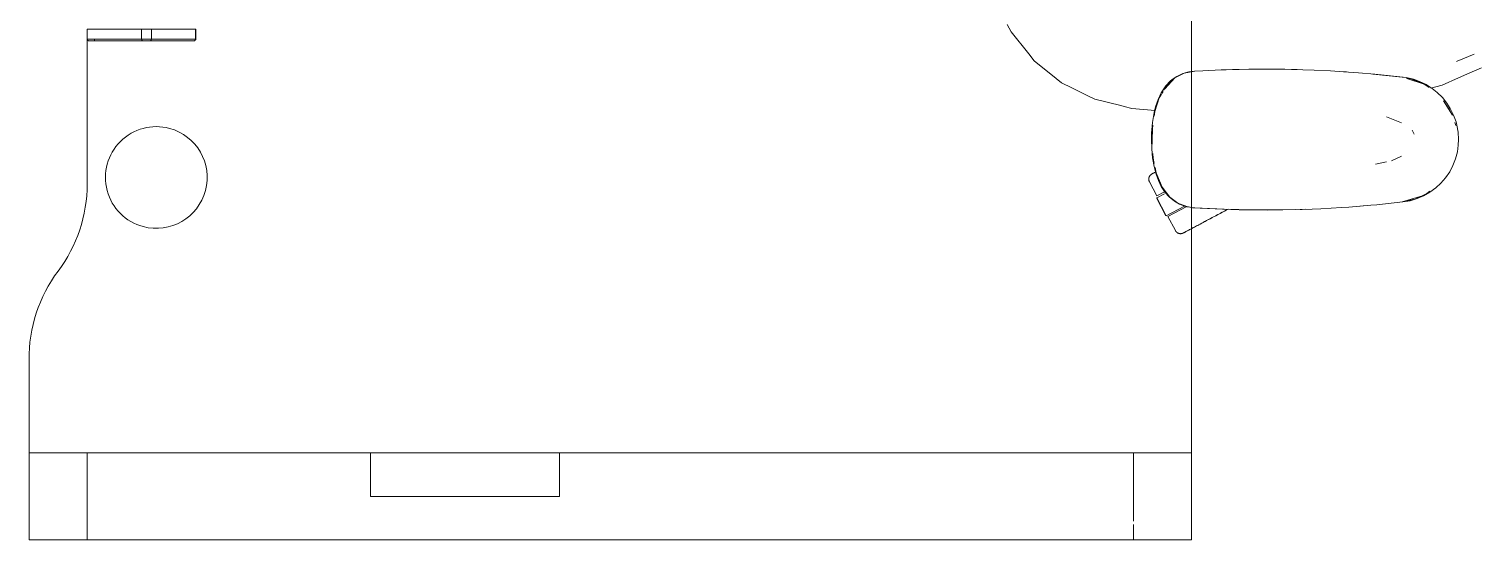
# Model space of a CAD drawing. Header units: millimetres. Extents: x 155927 to 317870, y -36033 to 97293.
# Drawn here: x 165025 to 166024, y 32621 to 32973 of the extents above; entities that cross this region are included whole.
import ezdxf

# ---------------------------------------------------------------- set-up
doc = ezdxf.new("R2010")
doc.units = ezdxf.units.MM
doc.header["$MEASUREMENT"] = 0
doc.layers.add('G-IMPT', color=8, linetype='CONTINUOUS', lineweight=9)
doc.layers.add('I-FURN', color=8, linetype='CONTINUOUS', lineweight=9)

msp = doc.modelspace()

# ---------------------------------------------------------------- linework, layer by layer
at = {"layer": 'G-IMPT'}
for p, q in [((165700.88, 32970.76), (165698.17, 32975.89)), ((165700.88, 32970.76), (165713.08, 32955.63)), ((165716.85, 32950.97), (165713.08, 32955.63)), ((166019.58, 32955.58), (166007.73, 32950.65)), ((165731.79, 32938.8), (165716.85, 32950.97)), ((165823.1, 32943.23), (165819.15, 32942.16)), ((165819.99, 32942.36), (165825.03, 32943.3)), ((165825.03, 32943.47), (165823.1, 32943.23)), ((165825.03, 32943.3), (165827.34, 32943.73)), ((165827.11, 32943.73), (165825.03, 32943.47)), ((165832.78, 32944.01), (165827.11, 32943.73)), ((165832.78, 32944.01), (165845.34, 32944.63)), ((165848.88, 32944.75), (165845.34, 32944.63)), ((165864.55, 32945.13), (165848.88, 32944.75)), ((165853.33, 32944.86), (165855.61, 32944.95)), ((165857.82, 32944.95), (165855.61, 32944.95)), ((165864.55, 32945.13), (165869.06, 32945.18)), ((165869.06, 32945.18), (165883.77, 32945.18)), ((165889.25, 32945.1), (165883.77, 32945.18)), ((165889.25, 32945.1), (165901.55, 32944.81)), ((165896.02, 32944.97), (165893.94, 32944.97)), ((165897.68, 32944.89), (165896.02, 32944.97)), ((165909.43, 32944.51), (165901.55, 32944.81)), ((165909.43, 32944.51), (165920.74, 32943.97)), ((165929.61, 32943.41), (165920.74, 32943.97)), ((165929.61, 32943.41), (165939.9, 32942.68)), ((165931.65, 32943.28), (165929.75, 32943.37)), ((165931.65, 32943.28), (165933.07, 32943.14)), ((166007.46, 32950.55), (166007.73, 32950.65)), ((166016.52, 32942.55), (166024.69, 32946.11)), ((165731.79, 32938.8), (165735.45, 32935.82)), ((165735.45, 32935.82), (165742.61, 32932.29)), ((165807.42, 32933.79), (165804.97, 32930.34)), ((165805.9, 32930.7), (165807.79, 32933.85)), ((165806.59, 32931.76), (165813.49, 32939.15)), ((165806.59, 32931.76), (165807.87, 32933.23)), ((165810.28, 32936.84), (165807.42, 32933.79)), ((165807.79, 32933.85), (165813.49, 32939.15)), ((165808, 32933.38), (165811.08, 32936.92)), ((165810.28, 32936.84), (165811.6, 32937.97)), ((165813.49, 32939.15), (165811.08, 32936.92)), ((165814.82, 32940.18), (165811.6, 32937.97)), ((165815.73, 32940.26), (165813.49, 32939.15)), ((165814.82, 32940.18), (165819.15, 32942.16)), ((165815.74, 32940.26), (165819.99, 32942.36)), ((165951.29, 32941.7), (165939.9, 32942.68)), ((165972.73, 32939.35), (165949.78, 32941.8)), ((165949.78, 32941.8), (165969.91, 32939.68)), ((165972.73, 32939.35), (165951.29, 32941.7)), ((165968.4, 32939.82), (165969.91, 32939.68)), ((165972.73, 32939.35), (165969.91, 32939.68)), ((165972.73, 32939.35), (165977.69, 32938.19)), ((165972.81, 32939.13), (165975.86, 32938.55)), ((165985.08, 32934.95), (165973.23, 32938.76)), ((165982.37, 32935.85), (165973.23, 32938.76)), ((165975.86, 32938.55), (165984.04, 32935.35)), ((165981.82, 32936.74), (165977.69, 32938.19)), ((165986.4, 32934.55), (165981.82, 32936.74)), ((165985.08, 32934.95), (165982.37, 32935.85)), ((165985.08, 32934.95), (165988.66, 32932.52)), ((165986.4, 32934.55), (165990.73, 32931.82)), ((165997.57, 32934.27), (165989.74, 32932.01)), ((165997.57, 32934.27), (166008.69, 32939.13)), ((166008.69, 32939.13), (166016.52, 32942.55)), ((165754.08, 32926.65), (165742.61, 32932.29)), ((165754.08, 32926.65), (165758.44, 32924.5)), ((165758.44, 32924.5), (165776.38, 32920.1)), ((165799.79, 32916.15), (165802.82, 32925.55)), ((165800.22, 32919.24), (165801.96, 32924.33)), ((165801.96, 32924.33), (165804.16, 32928.97)), ((165802.82, 32925.55), (165804.29, 32928)), ((165804.16, 32928.97), (165804.97, 32930.34)), ((165804.57, 32928.47), (165805.43, 32929.91)), ((165994.04, 32929.2), (165990.73, 32931.82)), ((165997.64, 32925.65), (165994.04, 32929.2)), ((165997.64, 32925.65), (166000.83, 32921.68)), ((166004.69, 32913.52), (165998.37, 32923.47)), ((166002.53, 32917.2), (165998.37, 32923.47)), ((165776.38, 32920.1), (165778.76, 32919.52)), ((165784.05, 32918.22), (165778.76, 32919.52)), ((165799.92, 32916.78), (165784.05, 32918.22)), ((165799.24, 32915.31), (165798.12, 32908.55)), ((165800.22, 32919.24), (165799.24, 32915.31)), ((165799.33, 32912.86), (165799.79, 32916.15)), ((166003.1, 32918.13), (166000.83, 32921.68)), ((166004.69, 32913.52), (166002.53, 32917.2)), ((166005.34, 32913.62), (166003.1, 32918.13)), ((166005.34, 32913.62), (166007.05, 32908.85)), ((165797.55, 32901.24), (165798.12, 32908.55)), ((165798.07, 32903.9), (165797.84, 32896.73)), ((165798.07, 32903.9), (165798.46, 32906.68)), ((165959.21, 32912.45), (165969.64, 32908.3)), ((166006.25, 32908.41), (166006.87, 32906.38)), ((166007.61, 32906.72), (166007.05, 32908.85)), ((166008.49, 32901.77), (166007.61, 32906.72)), ((165797.55, 32901.24), (165797.46, 32896.73)), ((165797.46, 32896.73), (165797.64, 32890.39)), ((165798.03, 32893.62), (165797.84, 32896.73)), ((165977.16, 32902.78), (165976.86, 32903.23)), ((165978.18, 32900.56), (165977.16, 32902.78)), ((166008.79, 32896.73), (166008.49, 32901.77)), ((166008.79, 32896.73), (166008.62, 32892.88)), ((165798.21, 32884.24), (165797.64, 32890.39)), ((165798.21, 32884.24), (165799.21, 32878.31)), ((165798.62, 32883.9), (165798.42, 32887.11)), ((165799.39, 32880.15), (165798.62, 32883.9)), ((165969.54, 32885.35), (165962.76, 32882.08)), ((166004.88, 32878.79), (166006.71, 32883.5)), ((166007.97, 32888.37), (166006.71, 32883.5)), ((166007.97, 32888.37), (166008.62, 32892.88)), ((165800.64, 32872.83), (165799.21, 32878.31)), ((165800.66, 32873.94), (165799.95, 32877.41)), ((165800.66, 32873.94), (165802.99, 32868.32)), ((165951.71, 32879.75), (165959.15, 32881.32)), ((166002.69, 32874.63), (165999.86, 32870.46)), ((166002.69, 32874.63), (166004.88, 32878.79)), ((165800.64, 32872.83), (165802.22, 32868.5)), ((165804.21, 32864.42), (165802.22, 32868.5)), ((165804.83, 32863.93), (165802.99, 32868.32)), ((165804.21, 32864.42), (165806.86, 32860.37)), ((165810.05, 32857.14), (165804.83, 32863.93)), ((165993.1, 32863.46), (165989.01, 32860.46)), ((165993.1, 32863.46), (165996.53, 32866.63)), ((165999.86, 32870.46), (165996.53, 32866.63)), ((165806.86, 32860.37), (165809.53, 32857.34)), ((165813.27, 32854.26), (165809.53, 32857.34)), ((165815.67, 32852.97), (165810.05, 32857.14)), ((165816.7, 32852.3), (165813.27, 32854.26)), ((165952.5, 32851.87), (165970.43, 32853.78)), ((165969.91, 32853.78), (165982.37, 32857.61)), ((165969.91, 32853.78), (165973.23, 32854.7)), ((165970.43, 32853.78), (165975.47, 32854.67)), ((165978.88, 32855.82), (165970.48, 32853.91)), ((165982.37, 32857.61), (165973.23, 32854.7)), ((165980.33, 32856.14), (165975.47, 32854.67)), ((165978.88, 32855.82), (165986.95, 32859.56)), ((165984.57, 32857.95), (165980.33, 32856.14)), ((165984.57, 32857.95), (165989.01, 32860.46)), ((165989.05, 32861.15), (165986.95, 32859.56)), ((165821.87, 32850.56), (165815.67, 32852.97)), ((165816.7, 32852.3), (165820.34, 32850.91)), ((165821.69, 32850.54), (165820.34, 32850.91)), ((165821.69, 32850.54), (165824.08, 32850.1)), ((165821.87, 32850.56), (165825.03, 32850.08)), ((165825.73, 32849.84), (165824.08, 32850.1)), ((165846.3, 32848.79), (165825.73, 32849.84)), ((165847.51, 32848.76), (165825.73, 32849.84)), ((165825.73, 32849.84), (165827.34, 32849.73)), ((165847.51, 32848.76), (165827.34, 32849.73)), ((165867.7, 32848.29), (165846.3, 32848.79)), ((165857.87, 32848.45), (165846.3, 32848.79)), ((165846.3, 32848.79), (165847.51, 32848.76)), ((165867.7, 32848.29), (165847.51, 32848.76)), ((165887.89, 32848.34), (165857.87, 32848.45)), ((165867.7, 32848.29), (165857.87, 32848.45)), ((165857.87, 32848.45), (165877.09, 32848.25)), ((165865.66, 32848.31), (165863.75, 32848.38)), ((165867.7, 32848.33), (165865.66, 32848.31)), ((165887.89, 32848.34), (165867.7, 32848.29)), ((165887.89, 32848.34), (165877.09, 32848.25)), ((165887.89, 32848.34), (165896.3, 32848.5)), ((165908.06, 32848.89), (165896.3, 32848.5)), ((165901.24, 32848.64), (165899.74, 32848.63)), ((165903.18, 32848.75), (165901.24, 32848.64)), ((165908.06, 32848.89), (165914.09, 32849.14)), ((165928.23, 32849.95), (165914.09, 32849.14)), ((165933.31, 32850.28), (165928.23, 32849.95)), ((165933.31, 32850.28), (165948.37, 32851.53)), ((165941.5, 32850.93), (165943.17, 32851.1)), ((165948.37, 32851.53), (165952.5, 32851.87))]:
    msp.add_line(p, q, dxfattribs=at)
at = {"layer": 'I-FURN'}
for p, q in [((165825.03, 32621.19), (165825.03, 34221.19)), ((165825.03, 34221.19), (165825.03, 32621.19)), ((165065.02, 32972.76), (165065.02, 32965.76)), ((165065.03, 32965.76), (165065.03, 32972.76)), ((165102.49, 32972.76), (165065.03, 32972.76)), ((165065.03, 32965.76), (165065.03, 32866.19)), ((165065.03, 32866.19), (165065.03, 32965.76)), ((165102.49, 32965.76), (165065.03, 32965.76)), ((165070.02, 32964.76), (165066.03, 32964.76)), ((165066.03, 32964.76), (165103.06, 32964.76)), ((165070.02, 32964.76), (165070.02, 32965.76)), ((165108.59, 32964.76), (165070.02, 32964.76)), ((165102.49, 32965.76), (165102.49, 32972.76)), ((165109.41, 32972.76), (165102.49, 32972.76)), ((165109.41, 32965.76), (165102.49, 32965.76)), ((165103.06, 32964.76), (165108.59, 32964.76)), ((165108.59, 32964.76), (165138.87, 32964.76)), ((165108.59, 32964.76), (165138.87, 32964.76)), ((165109.41, 32965.76), (165109.41, 32972.76)), ((165139.69, 32972.76), (165109.41, 32972.76)), ((165139.69, 32965.76), (165109.41, 32965.76)), ((165139.54, 32965.02), (165139.51, 32964.99)), ((165139.69, 32965.76), (165139.69, 32972.76)), ((165139.87, 32972.76), (165139.69, 32972.76)), ((165139.87, 32965.76), (165139.69, 32965.76)), ((165139.87, 32965.76), (165139.87, 32972.76)), ((165139.87, 32965.76), (165139.87, 32972.76)), ((165139.87, 32972.76), (165139.87, 32965.76)), ((165798.07, 32873.22), (165798.25, 32873.31)), ((165798.37, 32873.38), (165798.17, 32873.27)), ((165798.25, 32873.31), (165798.47, 32873.43)), ((165798.61, 32873.5), (165798.37, 32873.38)), ((165798.47, 32873.43), (165798.73, 32873.57)), ((165798.89, 32873.65), (165798.61, 32873.5)), ((165798.73, 32873.57), (165799.03, 32873.73)), ((165799.21, 32873.82), (165798.89, 32873.65)), ((165799.03, 32873.73), (165799.37, 32873.91)), ((165799.56, 32874.01), (165799.21, 32873.82)), ((165799.37, 32873.91), (165799.74, 32874.1)), ((165799.95, 32874.22), (165799.56, 32874.01)), ((165799.74, 32874.1), (165800.15, 32874.32)), ((165800.38, 32874.45), (165799.95, 32874.22)), ((165795.62, 32869.62), (165795.63, 32869.78)), ((165795.62, 32869.45), (165795.62, 32869.62)), ((165795.62, 32869.29), (165795.62, 32869.45)), ((165795.63, 32869.13), (165795.62, 32869.29)), ((165795.63, 32869.78), (165795.64, 32869.94)), ((165795.65, 32868.97), (165795.63, 32869.13)), ((165795.64, 32869.94), (165795.66, 32870.1)), ((165795.67, 32868.81), (165795.65, 32868.97)), ((165795.66, 32870.1), (165795.69, 32870.26)), ((165795.7, 32868.65), (165795.67, 32868.81)), ((165795.69, 32870.26), (165795.72, 32870.41)), ((165795.74, 32868.5), (165795.7, 32868.65)), ((165795.72, 32870.41), (165795.76, 32870.57)), ((165795.78, 32868.34), (165795.74, 32868.5)), ((165795.76, 32870.57), (165795.81, 32870.72)), ((165795.83, 32868.19), (165795.78, 32868.34)), ((165795.81, 32870.72), (165795.86, 32870.88)), ((165795.89, 32868.04), (165795.83, 32868.19)), ((165795.86, 32870.88), (165795.92, 32871.03)), ((165795.95, 32867.89), (165795.89, 32868.04)), ((165795.92, 32871.03), (165795.98, 32871.17)), ((165796.01, 32867.74), (165795.95, 32867.89)), ((165795.98, 32871.17), (165796.05, 32871.32)), ((165796.09, 32867.6), (165796.01, 32867.74)), ((165796.05, 32871.32), (165796.13, 32871.46)), ((165796.09, 32867.6), (165801.24, 32857.91)), ((165796.13, 32871.46), (165796.21, 32871.6)), ((165796.21, 32871.6), (165796.3, 32871.74)), ((165796.3, 32871.74), (165796.39, 32871.87)), ((165796.39, 32871.87), (165796.49, 32872)), ((165796.49, 32872), (165796.59, 32872.12)), ((165796.59, 32872.12), (165796.7, 32872.24)), ((165796.7, 32872.24), (165796.81, 32872.36)), ((165796.81, 32872.36), (165796.93, 32872.47)), ((165796.93, 32872.47), (165797.05, 32872.57)), ((165797.05, 32872.57), (165797.18, 32872.67)), ((165797.18, 32872.67), (165797.31, 32872.77)), ((165797.31, 32872.77), (165797.44, 32872.86)), ((165797.44, 32872.86), (165797.58, 32872.95)), ((165797.58, 32872.95), (165797.72, 32873.03)), ((165797.72, 32873.03), (165797.75, 32873.05)), ((165797.75, 32873.05), (165797.77, 32873.06)), ((165797.76, 32873.05), (165797.75, 32873.05)), ((165797.8, 32873.07), (165797.76, 32873.05)), ((165797.77, 32873.06), (165797.83, 32873.09)), ((165797.88, 32873.12), (165797.8, 32873.07)), ((165797.83, 32873.09), (165797.93, 32873.14)), ((165798.01, 32873.18), (165797.88, 32873.12)), ((165797.93, 32873.14), (165798.07, 32873.22)), ((165798.17, 32873.27), (165798.01, 32873.18)), ((165800.88, 32856.59), (165807.45, 32844.23)), ((165801.05, 32856.68), (165806.34, 32859.5)), ((165807.63, 32844.32), (165801.05, 32856.68)), ((165801.24, 32857.91), (165806.43, 32860.67)), ((165820.13, 32850.97), (165807.63, 32844.32)), ((165808.75, 32843.78), (165821.41, 32850.52)), ((165808.75, 32843.78), (165813.9, 32834.1)), ((165839.23, 32843), (165840.21, 32843.53)), ((165840.75, 32843.81), (165839.76, 32843.28)), ((165840.21, 32843.53), (165841.21, 32844.06)), ((165841.75, 32844.34), (165840.75, 32843.81)), ((165841.21, 32844.06), (165842.21, 32844.59)), ((165842.75, 32844.87), (165841.75, 32844.34)), ((165842.21, 32844.59), (165843.21, 32845.12)), ((165843.75, 32845.41), (165842.75, 32844.87)), ((165843.21, 32845.12), (165844.22, 32845.65)), ((165844.76, 32845.94), (165843.75, 32845.41)), ((165844.22, 32845.65), (165845.22, 32846.19)), ((165845.76, 32846.48), (165844.76, 32845.94)), ((165845.22, 32846.19), (165846.22, 32846.72)), ((165846.77, 32847.01), (165845.76, 32846.48)), ((165846.22, 32846.72), (165847.23, 32847.26)), ((165847.77, 32847.54), (165846.77, 32847.01)), ((165847.23, 32847.26), (165848.22, 32847.79)), ((165848.76, 32848.07), (165847.77, 32847.54)), ((165848.22, 32847.79), (165849.21, 32848.31)), ((165849.75, 32848.6), (165848.76, 32848.07)), ((165849.21, 32848.31), (165850.2, 32848.84)), ((165813.92, 32834.06), (165813.9, 32834.1)), ((165814, 32833.92), (165813.92, 32834.06)), ((165814.09, 32833.78), (165814, 32833.92)), ((165814.18, 32833.65), (165814.09, 32833.78)), ((165814.27, 32833.52), (165814.18, 32833.65)), ((165814.37, 32833.4), (165814.27, 32833.52)), ((165814.48, 32833.28), (165814.37, 32833.4)), ((165821.16, 32833.39), (165820.8, 32833.2)), ((165820.96, 32833.29), (165821.33, 32833.49)), ((165821.55, 32833.6), (165821.16, 32833.39)), ((165821.33, 32833.49), (165821.74, 32833.71)), ((165821.98, 32833.83), (165821.55, 32833.6)), ((165821.74, 32833.71), (165822.19, 32833.94)), ((165822.45, 32834.08), (165821.98, 32833.83)), ((165822.19, 32833.94), (165822.67, 32834.2)), ((165822.95, 32834.35), (165822.45, 32834.08)), ((165822.67, 32834.2), (165823.19, 32834.47)), ((165823.48, 32834.63), (165822.95, 32834.35)), ((165823.19, 32834.47), (165823.74, 32834.77)), ((165824.05, 32834.93), (165823.48, 32834.63)), ((165823.74, 32834.77), (165824.32, 32835.08)), ((165824.32, 32835.08), (165824.94, 32835.41)), ((165824.94, 32835.41), (165825.59, 32835.75)), ((165825.59, 32835.75), (165826.27, 32836.11)), ((165826.27, 32836.11), (165826.97, 32836.49)), ((165826.97, 32836.49), (165827.71, 32836.88)), ((165827.71, 32836.88), (165828.47, 32837.28)), ((165828.47, 32837.28), (165829.26, 32837.7)), ((165829.26, 32837.7), (165830.07, 32838.13)), ((165830.07, 32838.13), (165830.9, 32838.58)), ((165831.36, 32838.82), (165830.52, 32838.37)), ((165830.9, 32838.58), (165831.76, 32839.03)), ((165832.23, 32839.28), (165831.36, 32838.82)), ((165831.76, 32839.03), (165832.64, 32839.5)), ((165833.12, 32839.75), (165832.23, 32839.28)), ((165832.64, 32839.5), (165833.53, 32839.98)), ((165834.03, 32840.24), (165833.12, 32839.75)), ((165833.53, 32839.98), (165834.45, 32840.46)), ((165834.95, 32840.73), (165834.03, 32840.24)), ((165834.45, 32840.46), (165835.38, 32840.96)), ((165835.89, 32841.23), (165834.95, 32840.73)), ((165835.38, 32840.96), (165836.32, 32841.46)), ((165836.84, 32841.73), (165835.89, 32841.23)), ((165836.32, 32841.46), (165837.28, 32841.97)), ((165837.8, 32842.24), (165836.84, 32841.73)), ((165837.28, 32841.97), (165838.25, 32842.48)), ((165838.78, 32842.76), (165837.8, 32842.24)), ((165838.25, 32842.48), (165839.23, 32843)), ((165839.76, 32843.28), (165838.78, 32842.76)), ((165814.59, 32833.16), (165814.48, 32833.28)), ((165814.71, 32833.05), (165814.59, 32833.16)), ((165814.83, 32832.94), (165814.71, 32833.05)), ((165814.95, 32832.84), (165814.83, 32832.94)), ((165815.08, 32832.74), (165814.95, 32832.84)), ((165815.21, 32832.65), (165815.08, 32832.74)), ((165815.35, 32832.56), (165815.21, 32832.65)), ((165815.49, 32832.48), (165815.35, 32832.56)), ((165815.63, 32832.4), (165815.49, 32832.48)), ((165815.77, 32832.33), (165815.63, 32832.4)), ((165815.92, 32832.27), (165815.77, 32832.33)), ((165816.07, 32832.21), (165815.92, 32832.27)), ((165816.22, 32832.15), (165816.07, 32832.21)), ((165816.38, 32832.11), (165816.22, 32832.15)), ((165816.53, 32832.07), (165816.38, 32832.11)), ((165816.69, 32832.03), (165816.53, 32832.07)), ((165816.85, 32832.01), (165816.69, 32832.03)), ((165817.01, 32831.99), (165816.85, 32832.01)), ((165817.17, 32831.97), (165817.01, 32831.99)), ((165817.33, 32831.96), (165817.17, 32831.97)), ((165817.49, 32831.96), (165817.33, 32831.96)), ((165817.65, 32831.97), (165817.49, 32831.96)), ((165817.81, 32831.98), (165817.65, 32831.97)), ((165817.97, 32831.99), (165817.81, 32831.98)), ((165818.13, 32832.02), (165817.97, 32831.99)), ((165818.29, 32832.05), (165818.13, 32832.02)), ((165818.45, 32832.08), (165818.29, 32832.05)), ((165818.6, 32832.13), (165818.45, 32832.08)), ((165818.76, 32832.18), (165818.6, 32832.13)), ((165818.91, 32832.23), (165818.76, 32832.18)), ((165819.06, 32832.29), (165818.91, 32832.23)), ((165819.21, 32832.36), (165819.06, 32832.29)), ((165819.35, 32832.43), (165819.21, 32832.36)), ((165819.36, 32832.44), (165819.35, 32832.43)), ((165819.35, 32832.43), (165819.37, 32832.44)), ((165819.4, 32832.46), (165819.36, 32832.44)), ((165819.37, 32832.44), (165819.43, 32832.48)), ((165819.48, 32832.5), (165819.4, 32832.46)), ((165819.43, 32832.48), (165819.53, 32832.53)), ((165819.6, 32832.57), (165819.48, 32832.5)), ((165819.53, 32832.53), (165819.67, 32832.6)), ((165819.76, 32832.65), (165819.6, 32832.57)), ((165819.67, 32832.6), (165819.85, 32832.7)), ((165819.96, 32832.76), (165819.76, 32832.65)), ((165819.85, 32832.7), (165820.07, 32832.82)), ((165820.2, 32832.89), (165819.96, 32832.76)), ((165820.07, 32832.82), (165820.33, 32832.95)), ((165820.48, 32833.04), (165820.2, 32832.89)), ((165820.33, 32832.95), (165820.63, 32833.11)), ((165820.8, 32833.2), (165820.48, 32833.04)), ((165820.63, 32833.11), (165820.96, 32833.29)), ((165025.03, 32745.08), (165025.03, 32621.19)), ((165025.03, 32621.19), (165025.03, 32745.08)), ((165065.03, 32681.19), (165025.03, 32681.19)), ((165025.03, 32681.19), (165260.03, 32681.19)), ((165025.03, 32621.19), (165025.03, 32681.19)), ((165025.03, 32621.19), (165025.03, 32681.19)), ((165785.03, 32681.19), (165065.03, 32681.19)), ((165065.03, 32621.19), (165065.03, 32681.19)), ((165065.03, 32621.19), (165065.03, 32681.19)), ((165260.03, 32681.19), (165390.03, 32681.19)), ((165260.03, 32651.19), (165260.03, 32681.19)), ((165260.03, 32651.19), (165260.03, 32681.19)), ((165390.03, 32681.19), (165825.03, 32681.19)), ((165390.03, 32651.19), (165390.03, 32681.19)), ((165390.03, 32681.19), (165390.03, 32651.19)), ((165825.03, 32681.19), (165785.03, 32681.19)), ((165785.03, 32634.09), (165785.03, 32681.19)), ((165785.03, 32634.09), (165785.03, 32681.19)), ((165825.03, 32621.19), (165825.03, 32681.19)), ((165825.03, 32681.19), (165825.03, 32621.19)), ((165390.03, 32651.19), (165260.03, 32651.19)), ((165260.03, 32651.19), (165390.03, 32651.19)), ((165785.03, 32621.19), (165785.03, 32631.77)), ((165785.03, 32621.19), (165785.03, 32631.77)), ((165825.03, 32621.19), (165025.03, 32621.19)), ((165025.03, 32621.19), (165065.03, 32621.19)), ((165025.03, 32621.19), (165825.03, 32621.19)), ((165825.03, 32621.19), (165025.03, 32621.19)), ((165065.03, 32621.19), (165785.03, 32621.19)), ((165785.03, 32621.19), (165825.03, 32621.19))]:
    msp.add_line(p, q, dxfattribs=at)
at = {"layer": 'I-FURN', "flags": 128}
for points in [[(165066.02, 32964.76), (165065.98, 32964.76), (165065.94, 32964.77), (165065.9, 32964.77), (165065.87, 32964.78), (165065.83, 32964.78), (165065.79, 32964.79), (165065.75, 32964.8), (165065.71, 32964.81), (165065.67, 32964.83), (165065.64, 32964.84), (165065.6, 32964.86), (165065.56, 32964.88), (165065.53, 32964.9), (165065.49, 32964.92), (165065.46, 32964.94), (165065.43, 32964.96), (165065.4, 32964.99), (165065.37, 32965.01), (165065.34, 32965.04), (165065.31, 32965.07), (165065.28, 32965.1), (165065.25, 32965.13), (165065.23, 32965.16), (165065.21, 32965.19), (165065.18, 32965.22), (165065.16, 32965.26), (165065.14, 32965.29), (165065.12, 32965.33), (165065.11, 32965.36), (165065.09, 32965.4), (165065.08, 32965.44), (165065.07, 32965.48), (165065.06, 32965.52), (165065.05, 32965.55), (165065.04, 32965.59), (165065.03, 32965.63), (165065.03, 32965.67), (165065.03, 32965.71), (165065.02, 32965.75), (165065.02, 32965.76)], [(165070.02, 32964.76), (165069.86, 32964.76), (165069.7, 32964.76), (165069.55, 32964.76), (165069.39, 32964.76), (165069.23, 32964.76), (165069.07, 32964.76), (165068.92, 32964.76), (165068.77, 32964.76), (165068.62, 32964.76), (165068.47, 32964.76), (165068.32, 32964.76), (165068.18, 32964.76), (165068.04, 32964.76), (165067.9, 32964.76), (165067.77, 32964.76), (165067.64, 32964.76), (165067.51, 32964.76), (165067.39, 32964.76), (165067.27, 32964.76), (165067.16, 32964.76), (165067.05, 32964.76), (165066.94, 32964.76), (165066.84, 32964.76), (165066.75, 32964.76), (165066.66, 32964.76), (165066.57, 32964.76), (165066.5, 32964.76), (165066.42, 32964.76), (165066.36, 32964.76), (165066.3, 32964.76), (165066.24, 32964.76), (165066.19, 32964.76), (165066.15, 32964.76), (165066.11, 32964.76), (165066.08, 32964.76), (165066.06, 32964.76), (165066.04, 32964.76), (165066.03, 32964.76), (165066.02, 32964.76)], [(165066.02, 32964.76), (165066.03, 32964.76), (165066.03, 32964.76)], [(165066.03, 32964.76), (165066.31, 32964.76), (165066.72, 32964.76), (165067.27, 32964.76), (165067.96, 32964.76), (165068.77, 32964.76), (165069.72, 32964.76), (165070.8, 32964.76), (165072.01, 32964.76), (165073.35, 32964.76), (165074.81, 32964.76), (165076.39, 32964.76), (165078.09, 32964.76), (165079.91, 32964.76), (165081.84, 32964.76), (165083.89, 32964.76), (165086.04, 32964.76), (165088.29, 32964.76), (165090.65, 32964.76), (165093.11, 32964.76), (165095.65, 32964.76), (165098.29, 32964.76), (165101.01, 32964.76), (165103.06, 32964.76)], [(165103.06, 32964.76), (165103.19, 32964.76), (165103.33, 32964.76), (165103.47, 32964.76), (165103.61, 32964.76), (165103.76, 32964.76), (165103.91, 32964.76), (165104.06, 32964.76), (165104.21, 32964.76), (165104.36, 32964.76), (165104.52, 32964.76), (165104.68, 32964.76), (165104.84, 32964.76), (165105, 32964.76), (165105.16, 32964.76), (165105.31, 32964.76), (165105.47, 32964.76), (165105.63, 32964.76), (165105.79, 32964.76), (165105.95, 32964.76), (165106.11, 32964.76), (165106.27, 32964.76), (165106.42, 32964.76), (165106.57, 32964.76), (165106.72, 32964.76), (165106.87, 32964.76), (165107.02, 32964.76), (165107.16, 32964.76), (165107.3, 32964.76), (165107.44, 32964.76), (165107.57, 32964.76), (165107.7, 32964.76), (165107.83, 32964.76), (165107.95, 32964.76), (165108.07, 32964.76), (165108.18, 32964.76), (165108.29, 32964.76), (165108.4, 32964.76), (165108.5, 32964.76), (165108.59, 32964.76)], [(165139.87, 32965.76), (165139.87, 32965.72), (165139.87, 32965.68), (165139.86, 32965.64), (165139.86, 32965.6), (165139.85, 32965.57), (165139.84, 32965.53), (165139.83, 32965.49), (165139.82, 32965.45), (165139.81, 32965.41), (165139.79, 32965.37), (165139.78, 32965.34), (165139.76, 32965.3), (165139.74, 32965.27)]]:
    msp.add_lwpolyline(points, dxfattribs=at)
at = {"layer": 'I-FURN'}
for centre, radius, start, end in [((165112.61, 32870.64), 35, 75, 194.70044), ((165112.61, 32870.64), 35, 255, 75), ((164965.03, 32866.19), 100, 323.1301, 0), ((164965.03, 32866.19), 100, 323.1301, 0), ((165112.61, 32870.64), 35, 195, 255), ((165125.06, 32746.18), 100.03, 143.1301, 180.62561), ((165125.06, 32746.18), 100.03, 143.1301, 180.62561)]:
    msp.add_arc(centre, radius, start, end, dxfattribs=at)
for centre, major_axis, ratio, start_param, end_param in [((165066.03, 32965.76), (0, 1), 0.998113, 1.570796, 3.141593), ((165103.06, 32965.76), (0, 1), 0.56467, 1.570796, 3.141593), ((165108.59, 32965.76), (0, 1), 0.819152, 3.141593, 4.712389), ((165138.87, 32965.76), (0, -1), 0.819152, 0, 1.570796)]:
    msp.add_ellipse(centre, major_axis=major_axis, ratio=ratio, start_param=start_param, end_param=end_param, dxfattribs=at)

doc.saveas('drawing.dxf')
